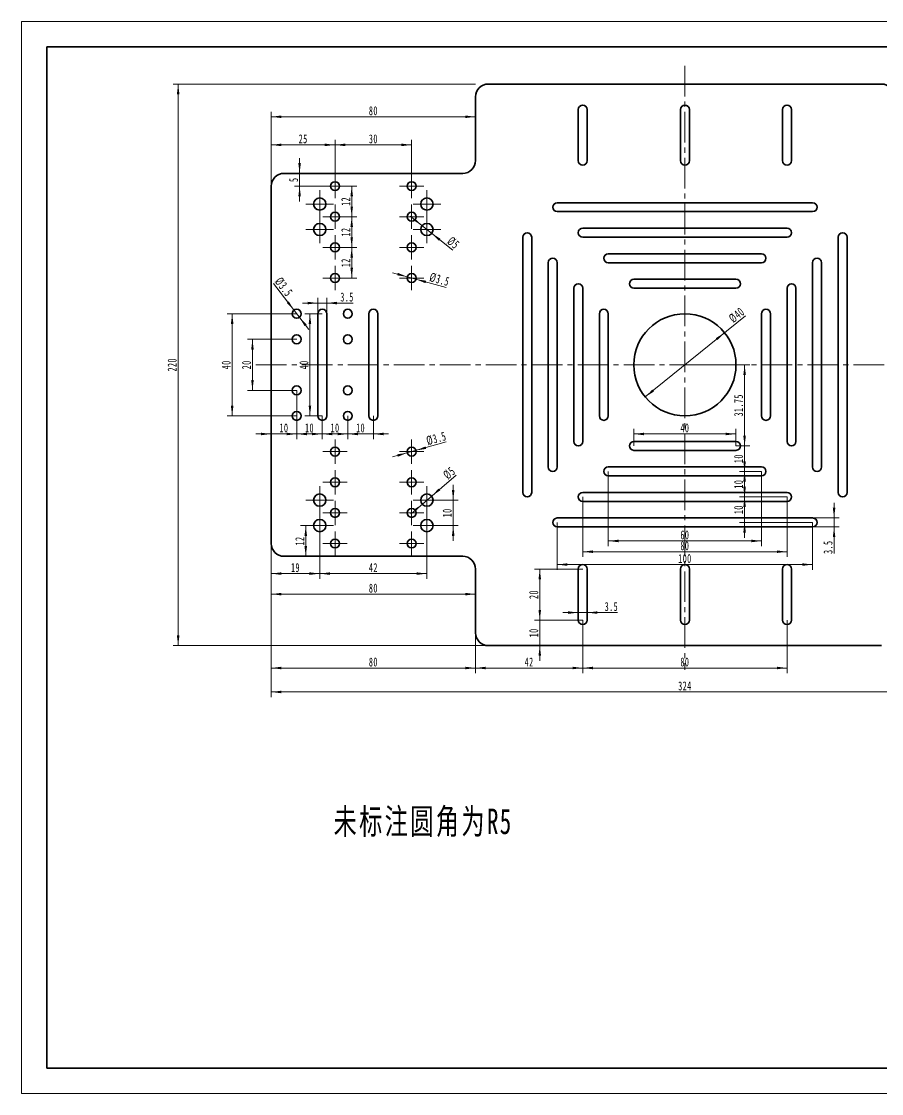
# Model space of a CAD drawing. Header units: millimetres. Extents: x -297 to 297, y -210 to 210.
# Drawn here: x -297 to 39.8, y -210 to 210 of the extents above; entities that cross this region are included whole.
import ezdxf

# ---------------------------------------------------------------- set-up
doc = ezdxf.new("R2010")
doc.units = ezdxf.units.MM
doc.linetypes.add('点画线', pattern=[18, 12, -2, 2, -2])
doc.layers.get('0').update_dxf_attribs({"lineweight": 35})
for name, color, linetype, lineweight in [('中心线层', 1, '点画线', 18), ('尺寸线层', 3, 'Continuous', 18), ('粗实线层', 7, 'Continuous', 35), ('细实线层', 7, 'Continuous', 18)]:
    doc.layers.add(name, color=color, linetype=linetype, lineweight=lineweight)
doc.styles.add('标准', font='', dxfattribs={"width": 0.667})
doc.styles.get('标准').set_extended_font_data('宋体')
doc.dimstyles.new('标准', dxfattribs={"dimtxt": 3.5, "dimasz": 4, "dimexe": 2, "dimexo": 0, "dimtad": 1, "dimdsep": 46, "dimtxsty": '标准', "dimblk": '_CAXARROW', "dimcen": 0, "dimdle": 6, "dimazin": 2, "dimtfac": 0.707107, "dimtdec": 3, "dimtmove": 2, "dimatfit": 3, "dimfxl": 0, "dimfrac": 2, "dimtolj": 1, "dimtzin": 0, "dimarcsym": 0})

# ---------------------------------------------------------------- blocks, each defined once
blk = doc.blocks.new('$CAXA_FRAME_13B17AC1$')
at = {"layer": '粗实线层'}
for p, q in [((-287, 200), (-287, -200)), ((287, 200), (-287, 200)), ((-287, -200), (287, -200))]:
    blk.add_line(p, q, dxfattribs=at)
at = {"layer": '细实线层'}
for p, q in [((297, 210), (-297, 210)), ((-297, 210), (-297, -210)), ((-297, -210), (297, -210))]:
    blk.add_line(p, q, dxfattribs=at)
blk = doc.blocks.new('*X4')
at = {"layer": '尺寸线层', "linetype": 'Continuous'}
for points in [[(-235.63, 185.48), (-235.13, 181.48), (-236.13, 181.48)], [(-235.63, -34.52), (-235.13, -30.52), (-236.13, -30.52)]]:
    blk.add_hatch(color=0, dxfattribs=at).paths.add_polyline_path(points, flags=0)
at = {"layer": '尺寸线层', "color": 0, "linetype": 'Continuous'}
for p, q in [((-119.21, 185.48), (-237.63, 185.48)), ((-235.63, 185.48), (-235.63, -34.52)), ((-114.21, -34.52), (-237.63, -34.52))]:
    blk.add_line(p, q, dxfattribs=at)
at = {"layer": '尺寸线层', "color": 0, "insert": (-237.98, 75.48), "char_height": 3.5, "width": 9.9502, "attachment_point": 5, "rotation": 90, "line_spacing_factor": 1.15057, "style": '标准'}
blk.add_mtext('\\T1.1;220', dxfattribs=at)
blk = doc.blocks.new('_CAXARROW')
blk.add_hatch(color=0).paths.add_polyline_path([(0, 0), (-1, 0.125), (-1, -0.125)], flags=0)
blk = doc.blocks.new('*X5')
at = {"layer": '尺寸线层', "linetype": 'Continuous'}
for points in [[(-199.21, -52.68), (-195.21, -52.18), (-195.21, -53.18)], [(124.79, -52.68), (120.79, -52.18), (120.79, -53.18)]]:
    blk.add_hatch(color=0, dxfattribs=at).paths.add_polyline_path(points, flags=0)
at = {"layer": '尺寸线层', "color": 0, "linetype": 'Continuous'}
for p, q in [((-199.21, 5.48), (-199.21, -54.68)), ((124.79, 3.38), (124.79, -54.68)), ((-199.21, -52.68), (124.79, -52.68))]:
    blk.add_line(p, q, dxfattribs=at)
at = {"layer": '尺寸线层', "color": 0, "insert": (-37.21, -50.33), "char_height": 3.5, "width": 10.002, "attachment_point": 5, "line_spacing_factor": 1.15057, "style": '标准'}
blk.add_mtext('\\T1.1;324', dxfattribs=at)
blk = doc.blocks.new('*X6')
at = {"layer": '尺寸线层', "linetype": 'Continuous'}
for points in [[(-199.21, 172.65), (-195.21, 173.15), (-195.21, 172.15)], [(-119.21, 172.65), (-123.21, 173.15), (-123.21, 172.15)]]:
    blk.add_hatch(color=0, dxfattribs=at).paths.add_polyline_path(points, flags=0)
at = {"layer": '尺寸线层', "color": 0, "linetype": 'Continuous'}
for p, q in [((-199.21, 145.48), (-199.21, 174.65)), ((-199.21, 172.65), (-119.21, 172.65)), ((-119.21, 172.48), (-119.21, 174.65))]:
    blk.add_line(p, q, dxfattribs=at)
at = {"layer": '尺寸线层', "color": 0, "insert": (-159.21, 175), "char_height": 3.5, "width": 7, "attachment_point": 5, "line_spacing_factor": 1.15057, "style": '标准'}
blk.add_mtext('\\T1.1;80', dxfattribs=at)
blk = doc.blocks.new('*X7')
at = {"layer": '尺寸线层', "linetype": 'Continuous'}
for points in [[(-199.21, -43.29), (-195.21, -42.79), (-195.21, -43.79)], [(-119.21, -43.29), (-123.21, -42.79), (-123.21, -43.79)]]:
    blk.add_hatch(color=0, dxfattribs=at).paths.add_polyline_path(points, flags=0)
at = {"layer": '尺寸线层', "color": 0, "linetype": 'Continuous'}
for p, q in [((-199.21, -21.52), (-199.21, -45.29)), ((-119.21, -34.52), (-119.21, -45.29)), ((-199.21, -43.29), (-119.21, -43.29))]:
    blk.add_line(p, q, dxfattribs=at)
at = {"layer": '尺寸线层', "color": 0, "insert": (-159.21, -40.95), "char_height": 3.5, "width": 7, "attachment_point": 5, "line_spacing_factor": 1.15057, "style": '标准'}
blk.add_mtext('\\T1.1;80', dxfattribs=at)
blk = doc.blocks.new('*X8')
at = {"layer": '尺寸线层', "linetype": 'Continuous'}
for points in [[(-199.21, -14.35), (-195.21, -13.85), (-195.21, -14.85)], [(-119.21, -14.35), (-123.21, -13.85), (-123.21, -14.85)]]:
    blk.add_hatch(color=0, dxfattribs=at).paths.add_polyline_path(points, flags=0)
at = {"layer": '尺寸线层', "color": 0, "linetype": 'Continuous'}
for p, q in [((-199.21, 5.48), (-199.21, -16.35)), ((-119.21, -21.52), (-119.21, -12.35)), ((-199.21, -14.35), (-119.21, -14.35))]:
    blk.add_line(p, q, dxfattribs=at)
at = {"layer": '尺寸线层', "color": 0, "insert": (-159.21, -12.01), "char_height": 3.5, "width": 7, "attachment_point": 5, "line_spacing_factor": 1.15057, "style": '标准'}
blk.add_mtext('\\T1.1;80', dxfattribs=at)
blk = doc.blocks.new('*X10')
at = {"layer": '尺寸线层', "linetype": 'Continuous'}
for points in [[(-185.68, 12.48), (-186.18, 8.48), (-185.18, 8.48)], [(-185.68, 0.48), (-186.18, 4.48), (-185.18, 4.48)]]:
    blk.add_hatch(color=0, dxfattribs=at).paths.add_polyline_path(points, flags=0)
at = {"layer": '尺寸线层', "color": 0, "linetype": 'Continuous'}
for p, q in [((-180.21, 12.48), (-187.68, 12.48)), ((-185.68, 0.48), (-185.68, 12.48)), ((-194.21, 0.48), (-183.68, 0.48))]:
    blk.add_line(p, q, dxfattribs=at)
at = {"layer": '尺寸线层', "color": 0, "insert": (-188.03, 6.48), "char_height": 3.5, "width": 7, "attachment_point": 5, "rotation": 90, "line_spacing_factor": 1.15057, "style": '标准'}
blk.add_mtext('\\T1.1;12', dxfattribs=at)
blk = doc.blocks.new('*X11')
at = {"layer": '尺寸线层', "linetype": 'Continuous'}
for points in [[(-199.21, -6.31), (-195.21, -5.81), (-195.21, -6.81)], [(-180.21, -6.31), (-184.21, -5.81), (-184.21, -6.81)]]:
    blk.add_hatch(color=0, dxfattribs=at).paths.add_polyline_path(points, flags=0)
at = {"layer": '尺寸线层', "color": 0, "linetype": 'Continuous'}
for p, q in [((-180.21, 12.48), (-180.21, -8.31)), ((-199.21, 5.48), (-199.21, -8.31)), ((-199.21, -6.31), (-180.21, -6.31))]:
    blk.add_line(p, q, dxfattribs=at)
at = {"layer": '尺寸线层', "color": 0, "insert": (-189.71, -3.97), "char_height": 3.5, "width": 7, "attachment_point": 5, "line_spacing_factor": 1.15057, "style": '标准'}
blk.add_mtext('\\T1.1;19', dxfattribs=at)
blk = doc.blocks.new('*X12')
at = {"layer": '尺寸线层', "linetype": 'Continuous'}
for points in [[(-127.94, 22.48), (-127.44, 26.48), (-128.44, 26.48)], [(-127.94, 12.48), (-127.44, 8.48), (-128.44, 8.48)]]:
    blk.add_hatch(color=0, dxfattribs=at).paths.add_polyline_path(points, flags=0)
at = {"layer": '尺寸线层', "color": 0, "linetype": 'Continuous'}
for p, q in [((-127.94, 28.48), (-127.94, 6.48)), ((-138.21, 22.48), (-125.94, 22.48)), ((-138.21, 12.48), (-125.94, 12.48))]:
    blk.add_line(p, q, dxfattribs=at)
at = {"layer": '尺寸线层', "color": 0, "insert": (-130.28, 17.48), "char_height": 3.5, "width": 7, "attachment_point": 5, "rotation": 90, "line_spacing_factor": 1.15057, "style": '标准'}
blk.add_mtext('\\T1.1;10', dxfattribs=at)
blk = doc.blocks.new('*X13')
at = {"layer": '尺寸线层', "linetype": 'Continuous'}
for points in [[(-180.21, -6.31), (-176.21, -5.81), (-176.21, -6.81)], [(-138.21, -6.31), (-142.21, -5.81), (-142.21, -6.81)]]:
    blk.add_hatch(color=0, dxfattribs=at).paths.add_polyline_path(points, flags=0)
at = {"layer": '尺寸线层', "color": 0, "linetype": 'Continuous'}
for p, q in [((-180.21, 12.48), (-180.21, -8.31)), ((-138.21, 12.48), (-138.21, -8.31)), ((-180.21, -6.31), (-138.21, -6.31))]:
    blk.add_line(p, q, dxfattribs=at)
at = {"layer": '尺寸线层', "color": 0, "insert": (-159.21, -3.97), "char_height": 3.5, "width": 7, "attachment_point": 5, "line_spacing_factor": 1.15057, "style": '标准'}
blk.add_mtext('\\T1.1;42', dxfattribs=at)
blk = doc.blocks.new('*X14')
at = {"layer": '尺寸线层', "linetype": 'Continuous'}
for points in [[(-136.39, 24.04), (-133.02, 26.26), (-133.67, 27.02)], [(-140.03, 20.92), (-142.75, 17.94), (-143.4, 18.7)]]:
    blk.add_hatch(color=0, dxfattribs=at).paths.add_polyline_path(points, flags=0)
at = {"layer": '尺寸线层', "color": 0, "linetype": 'Continuous'}
blk.add_line((-126.73, 32.3), (-144.59, 17.02), dxfattribs=at)
at = {"layer": '尺寸线层', "color": 0, "insert": (-129.48, 33.07), "char_height": 3.5, "width": 7, "attachment_point": 5, "rotation": 40.5352, "line_spacing_factor": 1.15057, "style": '标准'}
blk.add_mtext('\\T1.1;%%C5', dxfattribs=at)
blk = doc.blocks.new('*X15')
at = {"layer": '尺寸线层', "linetype": 'Continuous'}
for points in [[(-140.08, 129.98), (-143.52, 132.09), (-142.89, 132.87)], [(-136.34, 126.98), (-133.53, 124.09), (-132.9, 124.87)]]:
    blk.add_hatch(color=0, dxfattribs=at).paths.add_polyline_path(points, flags=0)
at = {"layer": '尺寸线层', "color": 0, "linetype": 'Continuous'}
blk.add_line((-128.13, 120.41), (-144.77, 133.73), dxfattribs=at)
at = {"layer": '尺寸线层', "color": 0, "insert": (-127.89, 123.26), "char_height": 3.5, "width": 7, "attachment_point": 5, "rotation": 321.3211, "line_spacing_factor": 1.15057, "style": '标准'}
blk.add_mtext('\\T1.1;%%C5', dxfattribs=at)
blk = doc.blocks.new('*X18')
at = {"layer": '尺寸线层', "linetype": 'Continuous'}
for points in [[(-142.52, 41.95), (-138.54, 42.54), (-138.8, 43.5)], [(-145.9, 41.01), (-149.62, 39.46), (-149.88, 40.42)]]:
    blk.add_hatch(color=0, dxfattribs=at).paths.add_polyline_path(points, flags=0)
at = {"layer": '尺寸线层', "color": 0, "linetype": 'Continuous'}
blk.add_line((-130.65, 45.25), (-151.68, 39.41), dxfattribs=at)
at = {"layer": '尺寸线层', "color": 0, "insert": (-134.57, 46.62), "char_height": 3.5, "width": 13.6542, "attachment_point": 5, "rotation": 15.5112, "line_spacing_factor": 1.15057, "style": '标准'}
blk.add_mtext('\\T1.1;%%C3.5', dxfattribs=at)
blk = doc.blocks.new('*X19')
at = {"layer": '尺寸线层', "linetype": 'Continuous'}
for points in [[(-145.9, 109.95), (-149.88, 110.54), (-149.62, 111.5)], [(-142.52, 109.01), (-138.8, 107.46), (-138.54, 108.42)]]:
    blk.add_hatch(color=0, dxfattribs=at).paths.add_polyline_path(points, flags=0)
at = {"layer": '尺寸线层', "color": 0, "linetype": 'Continuous'}
blk.add_line((-130.65, 105.72), (-151.68, 111.55), dxfattribs=at)
at = {"layer": '尺寸线层', "color": 0, "insert": (-133.3, 108.92), "char_height": 3.5, "width": 13.6542, "attachment_point": 5, "rotation": 344.4888, "line_spacing_factor": 1.15057, "style": '标准'}
blk.add_mtext('\\T1.1;%%C3.5', dxfattribs=at)
blk = doc.blocks.new('*X22')
at = {"layer": '尺寸线层', "linetype": 'Continuous'}
for points in [[(-188.09, 150.48), (-188.59, 154.48), (-187.59, 154.48)], [(-188.09, 145.48), (-188.59, 141.48), (-187.59, 141.48)]]:
    blk.add_hatch(color=0, dxfattribs=at).paths.add_polyline_path(points, flags=0)
at = {"layer": '尺寸线层', "color": 0, "linetype": 'Continuous'}
for p, q in [((-188.09, 139.48), (-188.09, 156.48)), ((-194.21, 150.48), (-186.09, 150.48)), ((-174.21, 145.48), (-190.09, 145.48))]:
    blk.add_line(p, q, dxfattribs=at)
at = {"layer": '尺寸线层', "color": 0, "insert": (-190.42, 147.98), "char_height": 3.5, "width": 7, "attachment_point": 5, "rotation": 90, "line_spacing_factor": 1.15057, "style": '标准'}
blk.add_mtext('\\T1.1;5', dxfattribs=at)
blk = doc.blocks.new('*X23')
at = {"layer": '尺寸线层', "linetype": 'Continuous'}
for points in [[(-174.21, 161.64), (-170.21, 162.14), (-170.21, 161.14)], [(-144.21, 161.64), (-148.21, 162.14), (-148.21, 161.14)]]:
    blk.add_hatch(color=0, dxfattribs=at).paths.add_polyline_path(points, flags=0)
at = {"layer": '尺寸线层', "color": 0, "linetype": 'Continuous'}
for p, q in [((-174.21, 145.48), (-174.21, 163.64)), ((-174.21, 161.64), (-144.21, 161.64)), ((-144.21, 145.48), (-144.21, 163.64))]:
    blk.add_line(p, q, dxfattribs=at)
at = {"layer": '尺寸线层', "color": 0, "insert": (-159.21, 163.98), "char_height": 3.5, "width": 7, "attachment_point": 5, "line_spacing_factor": 1.15057, "style": '标准'}
blk.add_mtext('\\T1.1;30', dxfattribs=at)
blk = doc.blocks.new('*X24')
at = {"layer": '尺寸线层', "linetype": 'Continuous'}
for points in [[(-167.68, 145.48), (-167.18, 141.48), (-168.18, 141.48)], [(-167.68, 133.48), (-167.18, 137.48), (-168.18, 137.48)]]:
    blk.add_hatch(color=0, dxfattribs=at).paths.add_polyline_path(points, flags=0)
at = {"layer": '尺寸线层', "color": 0, "linetype": 'Continuous'}
for p, q in [((-174.21, 145.48), (-165.68, 145.48)), ((-167.68, 145.48), (-167.68, 133.48)), ((-174.21, 133.48), (-165.68, 133.48))]:
    blk.add_line(p, q, dxfattribs=at)
at = {"layer": '尺寸线层', "color": 0, "insert": (-170.02, 139.48), "char_height": 3.5, "width": 7, "attachment_point": 5, "rotation": 90, "line_spacing_factor": 1.15057, "style": '标准'}
blk.add_mtext('\\T1.1;12', dxfattribs=at)
blk = doc.blocks.new('*X25')
at = {"layer": '尺寸线层', "linetype": 'Continuous'}
for points in [[(-167.68, 133.48), (-167.18, 129.48), (-168.18, 129.48)], [(-167.68, 121.48), (-167.18, 125.48), (-168.18, 125.48)]]:
    blk.add_hatch(color=0, dxfattribs=at).paths.add_polyline_path(points, flags=0)
at = {"layer": '尺寸线层', "color": 0, "linetype": 'Continuous'}
for p, q in [((-174.21, 133.48), (-165.68, 133.48)), ((-167.68, 133.48), (-167.68, 121.48)), ((-174.21, 121.48), (-165.68, 121.48))]:
    blk.add_line(p, q, dxfattribs=at)
at = {"layer": '尺寸线层', "color": 0, "insert": (-170.02, 127.48), "char_height": 3.5, "width": 7, "attachment_point": 5, "rotation": 90, "line_spacing_factor": 1.15057, "style": '标准'}
blk.add_mtext('\\T1.1;12', dxfattribs=at)
blk = doc.blocks.new('*X26')
at = {"layer": '尺寸线层', "linetype": 'Continuous'}
for points in [[(-167.68, 121.48), (-167.18, 117.48), (-168.18, 117.48)], [(-167.68, 109.48), (-167.18, 113.48), (-168.18, 113.48)]]:
    blk.add_hatch(color=0, dxfattribs=at).paths.add_polyline_path(points, flags=0)
at = {"layer": '尺寸线层', "color": 0, "linetype": 'Continuous'}
for p, q in [((-174.21, 121.48), (-165.68, 121.48)), ((-167.68, 121.48), (-167.68, 109.48)), ((-174.21, 109.48), (-165.68, 109.48))]:
    blk.add_line(p, q, dxfattribs=at)
at = {"layer": '尺寸线层', "color": 0, "insert": (-170.02, 115.48), "char_height": 3.5, "width": 7, "attachment_point": 5, "rotation": 90, "line_spacing_factor": 1.15057, "style": '标准'}
blk.add_mtext('\\T1.1;12', dxfattribs=at)
blk = doc.blocks.new('*X27')
at = {"layer": '尺寸线层', "linetype": 'Continuous'}
for points in [[(-199.21, 161.64), (-195.21, 162.14), (-195.21, 161.14)], [(-174.21, 161.64), (-178.21, 162.14), (-178.21, 161.14)]]:
    blk.add_hatch(color=0, dxfattribs=at).paths.add_polyline_path(points, flags=0)
at = {"layer": '尺寸线层', "color": 0, "linetype": 'Continuous'}
for p, q in [((-199.21, 145.48), (-199.21, 163.64)), ((-199.21, 161.64), (-174.21, 161.64)), ((-174.21, 145.48), (-174.21, 163.64))]:
    blk.add_line(p, q, dxfattribs=at)
at = {"layer": '尺寸线层', "color": 0, "insert": (-186.71, 163.98), "char_height": 3.5, "width": 7, "attachment_point": 5, "line_spacing_factor": 1.15057, "style": '标准'}
blk.add_mtext('\\T1.1;25', dxfattribs=at)
blk = doc.blocks.new('*X28')
at = {"layer": '尺寸线层', "linetype": 'Continuous'}
for points in [[(-199.21, 48.39), (-203.21, 48.89), (-203.21, 47.89)], [(-189.21, 48.39), (-185.21, 48.89), (-185.21, 47.89)]]:
    blk.add_hatch(color=0, dxfattribs=at).paths.add_polyline_path(points, flags=0)
at = {"layer": '尺寸线层', "color": 0, "linetype": 'Continuous'}
for p, q in [((-199.21, 75.48), (-199.21, 46.39)), ((-189.21, 65.48), (-189.21, 46.39)), ((-205.21, 48.39), (-183.21, 48.39))]:
    blk.add_line(p, q, dxfattribs=at)
at = {"layer": '尺寸线层', "color": 0, "insert": (-194.21, 50.74), "char_height": 3.5, "width": 7, "attachment_point": 5, "line_spacing_factor": 1.15057, "style": '标准'}
blk.add_mtext('\\T1.1;10', dxfattribs=at)
blk = doc.blocks.new('*X29')
at = {"layer": '尺寸线层', "linetype": 'Continuous'}
for points in [[(-206.54, 85.48), (-206.04, 81.48), (-207.04, 81.48)], [(-206.54, 65.48), (-206.04, 69.48), (-207.04, 69.48)]]:
    blk.add_hatch(color=0, dxfattribs=at).paths.add_polyline_path(points, flags=0)
at = {"layer": '尺寸线层', "color": 0, "linetype": 'Continuous'}
for p, q in [((-189.21, 85.48), (-208.54, 85.48)), ((-206.54, 85.48), (-206.54, 65.48)), ((-189.21, 65.48), (-208.54, 65.48))]:
    blk.add_line(p, q, dxfattribs=at)
at = {"layer": '尺寸线层', "color": 0, "insert": (-208.88, 75.48), "char_height": 3.5, "width": 7, "attachment_point": 5, "rotation": 90, "line_spacing_factor": 1.15057, "style": '标准'}
blk.add_mtext('\\T1.1;20', dxfattribs=at)
blk = doc.blocks.new('*X30')
at = {"layer": '尺寸线层', "linetype": 'Continuous'}
for points in [[(-214.49, 95.48), (-213.99, 91.48), (-214.99, 91.48)], [(-214.49, 55.48), (-213.99, 59.48), (-214.99, 59.48)]]:
    blk.add_hatch(color=0, dxfattribs=at).paths.add_polyline_path(points, flags=0)
at = {"layer": '尺寸线层', "color": 0, "linetype": 'Continuous'}
for p, q in [((-189.21, 95.48), (-216.49, 95.48)), ((-214.49, 95.48), (-214.49, 55.48)), ((-189.21, 55.48), (-216.49, 55.48))]:
    blk.add_line(p, q, dxfattribs=at)
at = {"layer": '尺寸线层', "color": 0, "insert": (-216.84, 75.48), "char_height": 3.5, "width": 7, "attachment_point": 5, "rotation": 90, "line_spacing_factor": 1.15057, "style": '标准'}
blk.add_mtext('\\T1.1;40', dxfattribs=at)
blk = doc.blocks.new('*X31')
at = {"layer": '尺寸线层', "linetype": 'Continuous'}
for points in [[(-184.04, 95.48), (-183.54, 91.48), (-184.54, 91.48)], [(-184.04, 55.48), (-183.54, 59.48), (-184.54, 59.48)]]:
    blk.add_hatch(color=0, dxfattribs=at).paths.add_polyline_path(points, flags=0)
at = {"layer": '尺寸线层', "color": 0, "linetype": 'Continuous'}
for p, q in [((-179.21, 95.48), (-186.04, 95.48)), ((-184.04, 95.48), (-184.04, 55.48)), ((-179.21, 55.48), (-186.04, 55.48))]:
    blk.add_line(p, q, dxfattribs=at)
at = {"layer": '尺寸线层', "color": 0, "insert": (-186.39, 75.48), "char_height": 3.5, "width": 7, "attachment_point": 5, "rotation": 90, "line_spacing_factor": 1.15057, "style": '标准'}
blk.add_mtext('\\T1.1;40', dxfattribs=at)
blk = doc.blocks.new('*X32')
at = {"layer": '尺寸线层', "linetype": 'Continuous'}
for points in [[(-190.27, 96.87), (-192.31, 100.35), (-193.1, 99.74)], [(-188.15, 94.09), (-185.32, 91.22), (-186.11, 90.61)]]:
    blk.add_hatch(color=0, dxfattribs=at).paths.add_polyline_path(points, flags=0)
at = {"layer": '尺寸线层', "color": 0, "linetype": 'Continuous'}
blk.add_line((-198.25, 107.28), (-184.5, 89.33), dxfattribs=at)
at = {"layer": '尺寸线层', "color": 0, "insert": (-194.29, 106.02), "char_height": 3.5, "width": 13.6542, "attachment_point": 5, "rotation": 307.4608, "line_spacing_factor": 1.15057, "style": '标准'}
blk.add_mtext('\\T1.1;%%C3.5', dxfattribs=at)
blk = doc.blocks.new('*X33')
at = {"layer": '尺寸线层', "linetype": 'Continuous'}
for points in [[(-180.96, 99.67), (-184.96, 100.17), (-184.96, 99.17)], [(-177.46, 99.67), (-173.46, 100.17), (-173.46, 99.17)]]:
    blk.add_hatch(color=0, dxfattribs=at).paths.add_polyline_path(points, flags=0)
at = {"layer": '尺寸线层', "color": 0, "linetype": 'Continuous'}
for p, q in [((-180.96, 95.48), (-180.96, 101.67)), ((-177.46, 95.48), (-177.46, 101.67)), ((-186.96, 99.67), (-167.05, 99.67))]:
    blk.add_line(p, q, dxfattribs=at)
at = {"layer": '尺寸线层', "color": 0, "insert": (-169.51, 102.01), "char_height": 3.5, "width": 9.8205, "attachment_point": 5, "line_spacing_factor": 1.15057, "style": '标准'}
blk.add_mtext('\\T1.1;3.5', dxfattribs=at)
blk = doc.blocks.new('*X34')
at = {"layer": '尺寸线层', "linetype": 'Continuous'}
for points in [[(-189.21, 48.39), (-193.21, 48.89), (-193.21, 47.89)], [(-179.21, 48.39), (-175.21, 48.89), (-175.21, 47.89)]]:
    blk.add_hatch(color=0, dxfattribs=at).paths.add_polyline_path(points, flags=0)
at = {"layer": '尺寸线层', "color": 0, "linetype": 'Continuous'}
for p, q in [((-189.21, 55.48), (-189.21, 46.39)), ((-179.21, 55.48), (-179.21, 46.39)), ((-195.21, 48.39), (-173.21, 48.39))]:
    blk.add_line(p, q, dxfattribs=at)
at = {"layer": '尺寸线层', "color": 0, "insert": (-184.21, 50.74), "char_height": 3.5, "width": 7, "attachment_point": 5, "line_spacing_factor": 1.15057, "style": '标准'}
blk.add_mtext('\\T1.1;10', dxfattribs=at)
blk = doc.blocks.new('*X35')
at = {"layer": '尺寸线层', "linetype": 'Continuous'}
for points in [[(-179.21, 48.39), (-183.21, 48.89), (-183.21, 47.89)], [(-169.21, 48.39), (-165.21, 48.89), (-165.21, 47.89)]]:
    blk.add_hatch(color=0, dxfattribs=at).paths.add_polyline_path(points, flags=0)
at = {"layer": '尺寸线层', "color": 0, "linetype": 'Continuous'}
for p, q in [((-179.21, 55.48), (-179.21, 46.39)), ((-169.21, 55.48), (-169.21, 46.39)), ((-185.21, 48.39), (-163.21, 48.39))]:
    blk.add_line(p, q, dxfattribs=at)
at = {"layer": '尺寸线层', "color": 0, "insert": (-174.21, 50.74), "char_height": 3.5, "width": 7, "attachment_point": 5, "line_spacing_factor": 1.15057, "style": '标准'}
blk.add_mtext('\\T1.1;10', dxfattribs=at)
blk = doc.blocks.new('*X36')
at = {"layer": '尺寸线层', "linetype": 'Continuous'}
for points in [[(-169.21, 48.39), (-173.21, 48.89), (-173.21, 47.89)], [(-159.21, 48.39), (-155.21, 48.89), (-155.21, 47.89)]]:
    blk.add_hatch(color=0, dxfattribs=at).paths.add_polyline_path(points, flags=0)
at = {"layer": '尺寸线层', "color": 0, "linetype": 'Continuous'}
for p, q in [((-169.21, 55.48), (-169.21, 46.39)), ((-159.21, 55.48), (-159.21, 46.39)), ((-175.21, 48.39), (-153.21, 48.39))]:
    blk.add_line(p, q, dxfattribs=at)
at = {"layer": '尺寸线层', "color": 0, "insert": (-164.21, 50.74), "char_height": 3.5, "width": 7, "attachment_point": 5, "line_spacing_factor": 1.15057, "style": '标准'}
blk.add_mtext('\\T1.1;10', dxfattribs=at)
blk = doc.blocks.new('*X37')
at = {"layer": '尺寸线层', "linetype": 'Continuous'}
for points in [[(-119.21, -43.29), (-115.21, -42.79), (-115.21, -43.79)], [(-77.21, -43.29), (-81.21, -42.79), (-81.21, -43.79)]]:
    blk.add_hatch(color=0, dxfattribs=at).paths.add_polyline_path(points, flags=0)
at = {"layer": '尺寸线层', "color": 0, "linetype": 'Continuous'}
for p, q in [((-77.21, -24.52), (-77.21, -45.29)), ((-119.21, -29.52), (-119.21, -45.29)), ((-119.21, -43.29), (-77.21, -43.29))]:
    blk.add_line(p, q, dxfattribs=at)
at = {"layer": '尺寸线层', "color": 0, "insert": (-98.21, -40.95), "char_height": 3.5, "width": 7, "attachment_point": 5, "line_spacing_factor": 1.15057, "style": '标准'}
blk.add_mtext('\\T1.1;42', dxfattribs=at)
blk = doc.blocks.new('*X38')
at = {"layer": '尺寸线层', "linetype": 'Continuous'}
for points in [[(-77.21, -43.29), (-73.21, -42.79), (-73.21, -43.79)], [(2.79, -43.29), (-1.21, -42.79), (-1.21, -43.79)]]:
    blk.add_hatch(color=0, dxfattribs=at).paths.add_polyline_path(points, flags=0)
at = {"layer": '尺寸线层', "color": 0, "linetype": 'Continuous'}
for p, q in [((-77.21, -24.52), (-77.21, -45.29)), ((2.79, -24.52), (2.79, -45.29)), ((-77.21, -43.29), (2.79, -43.29))]:
    blk.add_line(p, q, dxfattribs=at)
at = {"layer": '尺寸线层', "color": 0, "insert": (-37.21, -40.95), "char_height": 3.5, "width": 7, "attachment_point": 5, "line_spacing_factor": 1.15057, "style": '标准'}
blk.add_mtext('\\T1.1;80', dxfattribs=at)
blk = doc.blocks.new('*X39')
at = {"layer": '尺寸线层', "linetype": 'Continuous'}
for points in [[(-21.67, 88.07), (-24.47, 85.17), (-25.1, 85.94)], [(-52.75, 62.89), (-49.32, 65.02), (-49.95, 65.79)]]:
    blk.add_hatch(color=0, dxfattribs=at).paths.add_polyline_path(points, flags=0)
at = {"layer": '尺寸线层', "color": 0, "linetype": 'Continuous'}
blk.add_line((-13.49, 94.71), (-52.75, 62.89), dxfattribs=at)
at = {"layer": '尺寸线层', "color": 0, "insert": (-16.94, 94.97), "char_height": 3.5, "width": 10.0799, "attachment_point": 5, "rotation": 39.0284, "line_spacing_factor": 1.15057, "style": '标准'}
blk.add_mtext('\\T1.1;%%C40', dxfattribs=at)
blk = doc.blocks.new('*X40')
at = {"layer": '尺寸线层', "linetype": 'Continuous'}
for points in [[(-13.84, 75.48), (-13.34, 71.48), (-14.34, 71.48)], [(-13.84, 43.73), (-13.34, 47.73), (-14.34, 47.73)]]:
    blk.add_hatch(color=0, dxfattribs=at).paths.add_polyline_path(points, flags=0)
at = {"layer": '尺寸线层', "color": 0, "linetype": 'Continuous'}
for p, q in [((-37.21, 75.48), (-11.84, 75.48)), ((-13.84, 75.48), (-13.84, 43.73)), ((-17.21, 43.73), (-11.84, 43.73))]:
    blk.add_line(p, q, dxfattribs=at)
at = {"layer": '尺寸线层', "color": 0, "insert": (-16.19, 59.61), "char_height": 3.5, "width": 17.1249, "attachment_point": 5, "rotation": 90, "line_spacing_factor": 1.15057, "style": '标准'}
blk.add_mtext('\\T1.1;31.75', dxfattribs=at)
blk = doc.blocks.new('*X41')
at = {"layer": '尺寸线层', "linetype": 'Continuous'}
for points in [[(-13.84, 43.73), (-13.34, 47.73), (-14.34, 47.73)], [(-13.84, 33.73), (-13.34, 29.73), (-14.34, 29.73)]]:
    blk.add_hatch(color=0, dxfattribs=at).paths.add_polyline_path(points, flags=0)
at = {"layer": '尺寸线层', "color": 0, "linetype": 'Continuous'}
for p, q in [((-13.84, 49.73), (-13.84, 27.73)), ((-17.21, 43.73), (-11.84, 43.73)), ((-7.21, 33.73), (-15.84, 33.73))]:
    blk.add_line(p, q, dxfattribs=at)
at = {"layer": '尺寸线层', "color": 0, "insert": (-16.19, 38.73), "char_height": 3.5, "width": 7, "attachment_point": 5, "rotation": 90, "line_spacing_factor": 1.15057, "style": '标准'}
blk.add_mtext('\\T1.1;10', dxfattribs=at)
blk = doc.blocks.new('*X42')
at = {"layer": '尺寸线层', "linetype": 'Continuous'}
for points in [[(-13.84, 33.73), (-13.34, 37.73), (-14.34, 37.73)], [(-13.84, 23.73), (-13.34, 19.73), (-14.34, 19.73)]]:
    blk.add_hatch(color=0, dxfattribs=at).paths.add_polyline_path(points, flags=0)
at = {"layer": '尺寸线层', "color": 0, "linetype": 'Continuous'}
for p, q in [((-13.84, 39.73), (-13.84, 17.73)), ((-7.21, 33.73), (-15.84, 33.73)), ((2.79, 23.73), (-15.84, 23.73))]:
    blk.add_line(p, q, dxfattribs=at)
at = {"layer": '尺寸线层', "color": 0, "insert": (-16.19, 28.73), "char_height": 3.5, "width": 7, "attachment_point": 5, "rotation": 90, "line_spacing_factor": 1.15057, "style": '标准'}
blk.add_mtext('\\T1.1;10', dxfattribs=at)
blk = doc.blocks.new('*X43')
at = {"layer": '尺寸线层', "linetype": 'Continuous'}
for points in [[(-13.84, 23.73), (-13.34, 27.73), (-14.34, 27.73)], [(-13.84, 13.73), (-13.34, 9.73), (-14.34, 9.73)]]:
    blk.add_hatch(color=0, dxfattribs=at).paths.add_polyline_path(points, flags=0)
at = {"layer": '尺寸线层', "color": 0, "linetype": 'Continuous'}
for p, q in [((-13.84, 29.73), (-13.84, 7.73)), ((2.79, 23.73), (-15.84, 23.73)), ((12.79, 13.73), (-15.84, 13.73))]:
    blk.add_line(p, q, dxfattribs=at)
at = {"layer": '尺寸线层', "color": 0, "insert": (-16.19, 18.73), "char_height": 3.5, "width": 7, "attachment_point": 5, "rotation": 90, "line_spacing_factor": 1.15057, "style": '标准'}
blk.add_mtext('\\T1.1;10', dxfattribs=at)
blk = doc.blocks.new('*X44')
at = {"layer": '尺寸线层', "linetype": 'Continuous'}
for points in [[(-87.21, -2.77), (-83.21, -2.27), (-83.21, -3.27)], [(12.79, -2.77), (8.79, -2.27), (8.79, -3.27)]]:
    blk.add_hatch(color=0, dxfattribs=at).paths.add_polyline_path(points, flags=0)
at = {"layer": '尺寸线层', "color": 0, "linetype": 'Continuous'}
for p, q in [((-87.21, 13.73), (-87.21, -4.77)), ((12.79, 13.73), (12.79, -4.77)), ((-87.21, -2.77), (12.79, -2.77))]:
    blk.add_line(p, q, dxfattribs=at)
at = {"layer": '尺寸线层', "color": 0, "insert": (-37.21, -0.42), "char_height": 3.5, "width": 9.5351, "attachment_point": 5, "line_spacing_factor": 1.15057, "style": '标准'}
blk.add_mtext('\\T1.1;100', dxfattribs=at)
blk = doc.blocks.new('*X45')
at = {"layer": '尺寸线层', "linetype": 'Continuous'}
for points in [[(-77.21, 2.27), (-73.21, 2.77), (-73.21, 1.77)], [(2.79, 2.27), (-1.21, 2.77), (-1.21, 1.77)]]:
    blk.add_hatch(color=0, dxfattribs=at).paths.add_polyline_path(points, flags=0)
at = {"layer": '尺寸线层', "color": 0, "linetype": 'Continuous'}
for p, q in [((-77.21, 23.73), (-77.21, 0.27)), ((2.79, 23.73), (2.79, 0.27)), ((-77.21, 2.27), (2.79, 2.27))]:
    blk.add_line(p, q, dxfattribs=at)
at = {"layer": '尺寸线层', "color": 0, "insert": (-37.21, 4.61), "char_height": 3.5, "width": 7, "attachment_point": 5, "line_spacing_factor": 1.15057, "style": '标准'}
blk.add_mtext('\\T1.1;80', dxfattribs=at)
blk = doc.blocks.new('*X46')
at = {"layer": '尺寸线层', "linetype": 'Continuous'}
for points in [[(-67.21, 6.48), (-63.21, 6.98), (-63.21, 5.98)], [(-7.21, 6.48), (-11.21, 6.98), (-11.21, 5.98)]]:
    blk.add_hatch(color=0, dxfattribs=at).paths.add_polyline_path(points, flags=0)
at = {"layer": '尺寸线层', "color": 0, "linetype": 'Continuous'}
for p, q in [((-67.21, 33.73), (-67.21, 4.48)), ((-7.21, 33.73), (-7.21, 4.48)), ((-67.21, 6.48), (-7.21, 6.48))]:
    blk.add_line(p, q, dxfattribs=at)
at = {"layer": '尺寸线层', "color": 0, "insert": (-37.21, 8.83), "char_height": 3.5, "width": 7, "attachment_point": 5, "line_spacing_factor": 1.15057, "style": '标准'}
blk.add_mtext('\\T1.1;60', dxfattribs=at)
blk = doc.blocks.new('*X47')
at = {"layer": '尺寸线层', "linetype": 'Continuous'}
for points in [[(-57.21, 48.39), (-53.21, 48.89), (-53.21, 47.89)], [(-17.21, 48.39), (-21.21, 48.89), (-21.21, 47.89)]]:
    blk.add_hatch(color=0, dxfattribs=at).paths.add_polyline_path(points, flags=0)
at = {"layer": '尺寸线层', "color": 0, "linetype": 'Continuous'}
for p, q in [((-57.21, 43.73), (-57.21, 50.39)), ((-57.21, 48.39), (-17.21, 48.39)), ((-17.21, 43.73), (-17.21, 50.39))]:
    blk.add_line(p, q, dxfattribs=at)
at = {"layer": '尺寸线层', "color": 0, "insert": (-37.21, 50.74), "char_height": 3.5, "width": 7, "attachment_point": 5, "line_spacing_factor": 1.15057, "style": '标准'}
blk.add_mtext('\\T1.1;40', dxfattribs=at)
blk = doc.blocks.new('*X48')
at = {"layer": '尺寸线层', "linetype": 'Continuous'}
for points in [[(21.2, 15.48), (21.7, 19.48), (20.7, 19.48)], [(21.2, 11.98), (21.7, 7.98), (20.7, 7.98)]]:
    blk.add_hatch(color=0, dxfattribs=at).paths.add_polyline_path(points, flags=0)
at = {"layer": '尺寸线层', "color": 0, "linetype": 'Continuous'}
for p, q in [((21.2, 21.48), (21.2, 1.57)), ((12.79, 15.48), (23.2, 15.48)), ((12.79, 11.98), (23.2, 11.98))]:
    blk.add_line(p, q, dxfattribs=at)
at = {"layer": '尺寸线层', "color": 0, "insert": (18.85, 4.03), "char_height": 3.5, "width": 9.8205, "attachment_point": 5, "rotation": 90, "line_spacing_factor": 1.15057, "style": '标准'}
blk.add_mtext('\\T1.1;3.5', dxfattribs=at)
blk = doc.blocks.new('*X49')
at = {"layer": '尺寸线层', "linetype": 'Continuous'}
for points in [[(-94.04, -4.52), (-93.54, -8.52), (-94.54, -8.52)], [(-94.04, -24.52), (-93.54, -20.52), (-94.54, -20.52)]]:
    blk.add_hatch(color=0, dxfattribs=at).paths.add_polyline_path(points, flags=0)
at = {"layer": '尺寸线层', "color": 0, "linetype": 'Continuous'}
for p, q in [((-77.21, -4.52), (-96.04, -4.52)), ((-94.04, -4.52), (-94.04, -24.52)), ((-77.21, -24.52), (-96.04, -24.52))]:
    blk.add_line(p, q, dxfattribs=at)
at = {"layer": '尺寸线层', "color": 0, "insert": (-96.39, -14.52), "char_height": 3.5, "width": 7, "attachment_point": 5, "rotation": 90, "line_spacing_factor": 1.15057, "style": '标准'}
blk.add_mtext('\\T1.1;20', dxfattribs=at)
blk = doc.blocks.new('*X50')
at = {"layer": '尺寸线层', "linetype": 'Continuous'}
for points in [[(-78.96, -21.58), (-82.96, -21.08), (-82.96, -22.08)], [(-75.46, -21.58), (-71.46, -21.08), (-71.46, -22.08)]]:
    blk.add_hatch(color=0, dxfattribs=at).paths.add_polyline_path(points, flags=0)
at = {"layer": '尺寸线层', "color": 0, "linetype": 'Continuous'}
for p, q in [((-78.96, -24.52), (-78.96, -19.58)), ((-75.46, -24.52), (-75.46, -19.58)), ((-84.96, -21.58), (-63.54, -21.58))]:
    blk.add_line(p, q, dxfattribs=at)
at = {"layer": '尺寸线层', "color": 0, "insert": (-66, -19.24), "char_height": 3.5, "width": 9.8205, "attachment_point": 5, "line_spacing_factor": 1.15057, "style": '标准'}
blk.add_mtext('\\T1.1;3.5', dxfattribs=at)
blk = doc.blocks.new('*X52')
at = {"layer": '尺寸线层', "linetype": 'Continuous'}
for points in [[(-94.04, -24.52), (-93.54, -20.52), (-94.54, -20.52)], [(-94.04, -34.52), (-93.54, -38.52), (-94.54, -38.52)]]:
    blk.add_hatch(color=0, dxfattribs=at).paths.add_polyline_path(points, flags=0)
at = {"layer": '尺寸线层', "color": 0, "linetype": 'Continuous'}
for p, q in [((-94.04, -18.52), (-94.04, -40.52)), ((-77.21, -24.52), (-96.04, -24.52)), ((-114.21, -34.52), (-92.04, -34.52))]:
    blk.add_line(p, q, dxfattribs=at)
at = {"layer": '尺寸线层', "color": 0, "insert": (-96.39, -29.52), "char_height": 3.5, "width": 7, "attachment_point": 5, "rotation": 90, "line_spacing_factor": 1.15057, "style": '标准'}
blk.add_mtext('\\T1.1;10', dxfattribs=at)

msp = doc.modelspace()

# ---------------------------------------------------------------- linework, layer by layer
at = {"layer": '中心线层'}
for p, q in [((-37.21, 192.573), (-37.21, -44.047)), ((-174.21, 150.231), (-174.21, 140.731)), ((-144.21, 150.231), (-144.21, 140.731)), ((-180.21, 133.081), (-180.21, 143.881)), ((-169.46, 145.481), (-178.96, 145.481)), ((-148.96, 145.481), (-139.46, 145.481)), ((-138.21, 133.081), (-138.21, 143.881)), ((-185.61, 138.481), (-174.81, 138.481)), ((-174.21, 138.231), (-174.21, 128.731)), ((-144.21, 138.231), (-144.21, 128.731)), ((-143.61, 138.481), (-132.81, 138.481)), ((-180.21, 123.081), (-180.21, 133.881)), ((-169.46, 133.481), (-178.96, 133.481)), ((-148.96, 133.481), (-139.46, 133.481)), ((-138.21, 123.081), (-138.21, 133.881)), ((-185.61, 128.481), (-174.81, 128.481)), ((-174.21, 126.231), (-174.21, 116.731)), ((-144.21, 126.231), (-144.21, 116.731)), ((-143.61, 128.481), (-132.81, 128.481)), ((-169.46, 121.481), (-178.96, 121.481)), ((-148.96, 121.481), (-139.46, 121.481)), ((-174.21, 114.231), (-174.21, 104.731)), ((-144.21, 114.231), (-144.21, 104.731)), ((-169.46, 109.481), (-178.96, 109.481)), ((-148.96, 109.481), (-139.46, 109.481)), ((130.821, 75.481), (-205.242, 75.481)), ((-174.21, 36.731), (-174.21, 46.231)), ((-144.21, 36.731), (-144.21, 46.231)), ((-169.46, 41.481), (-178.96, 41.481)), ((-148.96, 41.481), (-139.46, 41.481)), ((-174.21, 24.731), (-174.21, 34.231)), ((-144.21, 24.731), (-144.21, 34.231)), ((-169.46, 29.481), (-178.96, 29.481)), ((-148.96, 29.481), (-139.46, 29.481)), ((-180.21, 27.881), (-180.21, 17.081)), ((-138.21, 27.881), (-138.21, 17.081)), ((-185.61, 22.481), (-174.81, 22.481)), ((-174.21, 12.731), (-174.21, 22.231)), ((-144.21, 12.731), (-144.21, 22.231)), ((-143.61, 22.481), (-132.81, 22.481)), ((-180.21, 17.881), (-180.21, 7.081)), ((-169.46, 17.481), (-178.96, 17.481)), ((-148.96, 17.481), (-139.46, 17.481)), ((-138.21, 17.881), (-138.21, 7.081)), ((-185.61, 12.481), (-174.81, 12.481)), ((-174.21, 0.731), (-174.21, 10.231)), ((-144.21, 0.731), (-144.21, 10.231)), ((-143.61, 12.481), (-132.81, 12.481)), ((-169.46, 5.481), (-178.96, 5.481)), ((-148.96, 5.481), (-139.46, 5.481))]:
    msp.add_line(p, q, dxfattribs=at)
at = {"layer": '粗实线层'}
for p, q in [((-99.21, 185.481), (-114.21, 185.481)), ((39.79, 185.481), (-99.21, 185.481)), ((-119.21, 180.481), (-119.21, 155.481)), ((-78.96, 175.481), (-78.96, 155.481)), ((-75.46, 175.481), (-75.46, 155.481)), ((-38.96, 175.481), (-38.96, 155.481)), ((-35.46, 175.481), (-35.46, 155.481)), ((1.04, 175.481), (1.04, 155.481)), ((4.54, 175.481), (4.54, 155.481)), ((-124.21, 150.481), (-194.21, 150.481)), ((-199.21, 145.481), (-199.21, 76.981)), ((-87.21, 138.981), (-37.21, 138.981)), ((12.79, 138.981), (-37.21, 138.981)), ((-87.21, 135.481), (-37.21, 135.481)), ((12.79, 135.481), (-37.21, 135.481)), ((-77.21, 128.981), (-37.21, 128.981)), ((2.79, 128.981), (-37.21, 128.981)), ((-100.71, 125.481), (-100.71, 75.481)), ((-97.21, 125.481), (-97.21, 75.481)), ((-77.21, 125.481), (-37.21, 125.481)), ((2.79, 125.481), (-37.21, 125.481)), ((22.79, 125.481), (22.79, 75.481)), ((26.29, 125.481), (26.29, 75.481)), ((-67.21, 118.981), (-37.21, 118.981)), ((-7.21, 118.981), (-37.21, 118.981)), ((-90.71, 115.481), (-90.71, 75.481)), ((-87.21, 115.481), (-87.21, 75.481)), ((-67.21, 115.481), (-37.21, 115.481)), ((-7.21, 115.481), (-37.21, 115.481)), ((12.79, 115.481), (12.79, 75.481)), ((16.29, 115.481), (16.29, 75.481)), ((-80.71, 105.481), (-80.71, 75.481)), ((-77.21, 105.481), (-77.21, 75.481)), ((-57.21, 108.981), (-37.21, 108.981)), ((-57.21, 105.481), (-37.21, 105.481)), ((-17.21, 108.981), (-37.21, 108.981)), ((-17.21, 105.481), (-37.21, 105.481)), ((2.79, 105.481), (2.79, 75.481)), ((6.29, 105.481), (6.29, 75.481)), ((-180.96, 95.481), (-180.96, 55.481)), ((-177.46, 95.481), (-177.46, 55.481)), ((-160.96, 95.481), (-160.96, 55.481)), ((-157.46, 95.481), (-157.46, 55.481)), ((-70.71, 95.481), (-70.71, 75.481)), ((-67.21, 95.481), (-67.21, 75.481)), ((-7.21, 95.481), (-7.21, 75.481)), ((-3.71, 95.481), (-3.71, 75.481)), ((-199.21, 76.981), (-199.21, 5.481)), ((-100.71, 25.481), (-100.71, 75.481)), ((-97.21, 25.481), (-97.21, 75.481)), ((-90.71, 35.481), (-90.71, 75.481)), ((-87.21, 35.481), (-87.21, 75.481)), ((-80.71, 45.481), (-80.71, 75.481)), ((-77.21, 45.481), (-77.21, 75.481)), ((-70.71, 55.481), (-70.71, 75.481)), ((-67.21, 55.481), (-67.21, 75.481)), ((-7.21, 55.481), (-7.21, 75.481)), ((-3.71, 55.481), (-3.71, 75.481)), ((2.79, 45.481), (2.79, 75.481)), ((6.29, 45.481), (6.29, 75.481)), ((12.79, 35.481), (12.79, 75.481)), ((16.29, 35.481), (16.29, 75.481)), ((22.79, 25.481), (22.79, 75.481)), ((26.29, 25.481), (26.29, 75.481)), ((-57.21, 45.481), (-37.21, 45.481)), ((-17.21, 45.481), (-37.21, 45.481)), ((-57.21, 41.981), (-37.21, 41.981)), ((-17.21, 41.981), (-37.21, 41.981)), ((-67.21, 35.481), (-37.21, 35.481)), ((-7.21, 35.481), (-37.21, 35.481)), ((-67.21, 31.981), (-37.21, 31.981)), ((-7.21, 31.981), (-37.21, 31.981)), ((-77.21, 25.481), (-37.21, 25.481)), ((2.79, 25.481), (-37.21, 25.481)), ((-77.21, 21.981), (-37.21, 21.981)), ((2.79, 21.981), (-37.21, 21.981)), ((-87.21, 15.481), (-37.21, 15.481)), ((12.79, 15.481), (-37.21, 15.481)), ((-87.21, 11.981), (-37.21, 11.981)), ((12.79, 11.981), (-37.21, 11.981)), ((-124.21, 0.481), (-194.21, 0.481)), ((-119.21, -4.519), (-119.21, -29.519)), ((-78.96, -24.519), (-78.96, -4.519)), ((-75.46, -24.519), (-75.46, -4.519)), ((-38.96, -24.519), (-38.96, -4.519)), ((-35.46, -24.519), (-35.46, -4.519)), ((1.04, -24.519), (1.04, -4.519)), ((4.54, -24.519), (4.54, -4.519)), ((-114.21, -34.519), (-96.21, -34.519)), ((-96.21, -34.519), (39.79, -34.519))]:
    msp.add_line(p, q, dxfattribs=at)
for centre, radius in [((-174.21, 145.481), 1.75), ((-144.21, 145.481), 1.75), ((-180.21, 138.481), 2.4), ((-138.21, 138.481), 2.4), ((-174.21, 133.481), 1.75), ((-144.21, 133.481), 1.75), ((-180.21, 128.481), 2.4), ((-138.21, 128.481), 2.4), ((-174.21, 121.481), 1.75), ((-144.21, 121.481), 1.75), ((-174.21, 109.481), 1.75), ((-144.21, 109.481), 1.75), ((-189.21, 95.481), 1.75), ((-169.21, 95.481), 1.75), ((-37.21, 75.481), 20), ((-189.21, 85.481), 1.75), ((-169.21, 85.481), 1.75), ((-189.21, 65.481), 1.75), ((-169.21, 65.481), 1.75), ((-189.21, 55.481), 1.75), ((-169.21, 55.481), 1.75), ((-174.21, 41.481), 1.75), ((-144.21, 41.481), 1.75), ((-174.21, 29.481), 1.75), ((-144.21, 29.481), 1.75), ((-180.21, 22.481), 2.4), ((-138.21, 22.481), 2.4), ((-174.21, 17.481), 1.75), ((-144.21, 17.481), 1.75), ((-180.21, 12.481), 2.4), ((-138.21, 12.481), 2.4), ((-174.21, 5.481), 1.75), ((-144.21, 5.481), 1.75)]:
    msp.add_circle(centre, radius, dxfattribs=at)
for centre, radius, start, end in [((-114.21, 180.481), 5, 90, 180), ((39.79, 180.481), 5, 0, 90), ((-77.21, 175.481), 1.75, 0, 180), ((-37.21, 175.481), 1.75, 0, 180), ((2.79, 175.481), 1.75, 0, 180), ((-124.21, 155.481), 5, 270, 0), ((-77.21, 155.481), 1.75, 180, 0), ((-37.21, 155.481), 1.75, 180, 0), ((2.79, 155.481), 1.75, 180, 0), ((-194.21, 145.481), 5, 90, 180), ((-87.21, 137.231), 1.75, 90, 270), ((12.79, 137.231), 1.75, 270, 90), ((-98.96, 125.481), 1.75, 360, 180), ((-77.21, 127.231), 1.75, 90, 270), ((2.79, 127.231), 1.75, 270, 90), ((24.54, 125.481), 1.75, 0, 180), ((-67.21, 117.231), 1.75, 90, 270), ((-7.21, 117.231), 1.75, 270, 90), ((-88.96, 115.481), 1.75, 360, 180), ((14.54, 115.481), 1.75, 0, 180), ((-78.96, 105.481), 1.75, 0, 180), ((-57.21, 107.231), 1.75, 90, 270), ((-17.21, 107.231), 1.75, 270, 90), ((4.54, 105.481), 1.75, 360, 180), ((-179.21, 95.481), 1.75, 0, 180), ((-159.21, 95.481), 1.75, 0, 180), ((-68.96, 95.481), 1.75, 360, 180), ((-5.46, 95.481), 1.75, 0, 180), ((-179.21, 55.481), 1.75, 180, 360), ((-159.21, 55.481), 1.75, 180, 0), ((-68.96, 55.481), 1.75, 180, 360), ((-5.46, 55.481), 1.75, 180, 360), ((-78.96, 45.481), 1.75, 180, 0), ((-57.21, 43.731), 1.75, 90, 270), ((-17.21, 43.731), 1.75, 270, 90), ((4.54, 45.481), 1.75, 180, 0), ((-88.96, 35.481), 1.75, 180, 360), ((-67.21, 33.731), 1.75, 90, 270), ((-7.21, 33.731), 1.75, 270, 90), ((14.54, 35.481), 1.75, 180, 0), ((-98.96, 25.481), 1.75, 180, 360), ((-77.21, 23.731), 1.75, 90, 270), ((2.79, 23.731), 1.75, 270, 90), ((24.54, 25.481), 1.75, 180, 0), ((-87.21, 13.731), 1.75, 90, 270), ((12.79, 13.731), 1.75, 270, 90), ((-194.21, 5.481), 5, 180, 270), ((-124.21, -4.519), 5, 0, 90), ((-77.21, -4.519), 1.75, 0, 180), ((-37.21, -4.519), 1.75, 360, 180), ((2.79, -4.519), 1.75, 0, 180), ((-77.21, -24.519), 1.75, 180, 360), ((-37.21, -24.519), 1.75, 180, 0), ((2.79, -24.519), 1.75, 180, 0), ((-114.21, -29.519), 5, 180, 270)]:
    msp.add_arc(centre, radius, start, end, dxfattribs=at)

# ---------------------------------------------------------------- block references
msp.add_blockref('$CAXA_FRAME_13B17AC1$', (0, 0), dxfattribs=at)

# ---------------------------------------------------------------- texts
at = {"layer": '尺寸线层', "insert": (-174.789, -98.355), "char_height": 10, "width": 114.69467, "attachment_point": 1, "line_spacing_factor": 1.15057, "style": '标准'}
msp.add_mtext('\\T1.1;未标注圆角为R5', dxfattribs=at)

# ---------------------------------------------------------------- dimensions: what is measured, and where the dimension line sits
at = {"layer": '尺寸线层'}
for base, p1, p2, angle, picture, middle in [((-235.634, -34.519), (-119.21, 185.481), (-114.21, -34.519), 270, '*X4', (-237.98, 75.481)), ((-188.09, 150.481), (-174.21, 145.481), (-194.21, 150.481), 90, '*X22', (-190.417, 147.981)), ((-167.677, 133.481), (-174.21, 145.481), (-174.21, 133.481), 270, '*X24', (-170.023, 139.481)), ((-167.677, 121.481), (-174.21, 133.481), (-174.21, 121.481), 270, '*X25', (-170.023, 127.481)), ((-167.677, 109.481), (-174.21, 121.481), (-174.21, 109.481), 270, '*X26', (-170.023, 115.481)), ((-214.491, 55.481), (-189.21, 95.481), (-189.21, 55.481), 90, '*X30', (-216.836, 75.481)), ((-184.04, 55.481), (-179.21, 95.481), (-179.21, 55.481), 90, '*X31', (-186.386, 75.481)), ((-206.538, 65.481), (-189.21, 85.481), (-189.21, 65.481), 90, '*X29', (-208.884, 75.481)), ((-13.841, 43.731), (-37.21, 75.481), (-17.21, 43.731), 90, '*X40', (-16.186, 59.606)), ((-13.841, 33.731), (-17.21, 43.731), (-7.21, 33.731), 90, '*X41', (-16.186, 38.731)), ((-13.841, 23.731), (-7.21, 33.731), (2.79, 23.731), 90, '*X42', (-16.186, 28.731)), ((-13.841, 13.731), (2.79, 23.731), (12.79, 13.731), 90, '*X43', (-16.186, 18.731)), ((-127.937, 12.481), (-138.21, 22.481), (-138.21, 12.481), 270, '*X12', (-130.283, 17.481)), ((-185.679, 12.481), (-194.21, 0.481), (-180.21, 12.481), 90, '*X10', (-188.025, 6.481)), ((-94.04, -24.519), (-77.21, -4.519), (-77.21, -24.519), 90, '*X49', (-96.385, -14.519)), ((-94.04, -34.519), (-77.21, -24.519), (-114.21, -34.519), 90, '*X52', (-96.385, -29.519))]:
    dim = msp.add_linear_dim(base=base, p1=p1, p2=p2, angle=angle, dimstyle='标准', override={"dimsah": 1, "dimtfill": 1, "dimtzin": 0}, dxfattribs=at)
    dim.commit()
    dim.dimension.update_dxf_attribs({"geometry": picture, "text_midpoint": middle})
for base, p1, p2, picture, middle in [((-119.21, 172.654), (-199.21, 145.481), (-119.21, 172.481), '*X6', (-159.21, 175)), ((-174.21, 161.635), (-199.21, 145.481), (-174.21, 145.481), '*X27', (-186.71, 163.981)), ((-144.21, 161.635), (-174.21, 145.481), (-144.21, 145.481), '*X23', (-159.21, 163.981)), ((-189.21, 48.393), (-199.21, 75.481), (-189.21, 65.481), '*X28', (-194.21, 50.739)), ((-179.21, 48.393), (-189.21, 55.481), (-179.21, 55.481), '*X34', (-184.21, 50.739)), ((-169.21, 48.393), (-179.21, 55.481), (-169.21, 55.481), '*X35', (-174.21, 50.739)), ((-159.21, 48.393), (-169.21, 55.481), (-159.21, 55.481), '*X36', (-164.21, 50.739)), ((-17.21, 48.393), (-57.21, 43.731), (-17.21, 43.731), '*X47', (-37.21, 50.739)), ((-7.21, 6.481), (-67.21, 33.731), (-7.21, 33.731), '*X46', (-37.21, 8.827)), ((2.79, 2.268), (-77.21, 23.731), (2.79, 23.731), '*X45', (-37.21, 4.614)), ((12.79, -2.769), (-87.21, 13.731), (12.79, 13.731), '*X44', (-37.21, -0.423)), ((-180.21, -6.313), (-199.21, 5.481), (-180.21, 12.481), '*X11', (-189.71, -3.967)), ((-138.21, -6.313), (-180.21, 12.481), (-138.21, 12.481), '*X13', (-159.21, -3.967)), ((124.79, -52.678), (-199.21, 5.481), (124.79, 3.379), '*X5', (-37.21, -50.332)), ((-119.21, -14.354), (-199.21, 5.481), (-119.21, -21.519), '*X8', (-159.21, -12.008)), ((-119.21, -43.294), (-199.21, -21.519), (-119.21, -34.519), '*X7', (-159.21, -40.948)), ((-77.21, -43.294), (-119.21, -29.519), (-77.21, -24.519), '*X37', (-98.21, -40.948)), ((2.79, -43.294), (-77.21, -24.519), (2.79, -24.519), '*X38', (-37.21, -40.948))]:
    dim = msp.add_linear_dim(base=base, p1=p1, p2=p2, dimstyle='标准', override={"dimsah": 1, "dimtfill": 1, "dimtzin": 0}, dxfattribs=at)
    dim.commit()
    dim.dimension.update_dxf_attribs({"geometry": picture, "text_midpoint": middle})
for p1, p2, picture, middle in [((-140.084, 129.981), (-136.337, 126.981), '*X15', (-129.373, 121.406)), ((-140.035, 20.921), (-136.386, 24.041), '*X14', (-127.937, 31.266))]:
    dim = msp.add_diameter_dim_2p(p1=p1, p2=p2, text='%%C5', dimstyle='标准', override={"dimsah": 1, "dimtfac": 1, "dimtfill": 1, "dimtzin": 0}, dxfattribs=at)
    dim.commit()
    dim.dimension.update_dxf_attribs({"geometry": picture, "text_midpoint": middle, "dimtype": 163})
for p1, p2, picture, middle in [((-188.146, 94.092), (-190.275, 96.87), '*X32', (-196.178, 104.574)), ((-145.897, 109.949), (-142.524, 109.013), '*X19', (-133.935, 106.629)), ((-52.747, 62.887), (-21.674, 88.075), '*X39', (-15.444, 93.125)), ((-145.897, 41.013), (-142.524, 41.949), '*X18', (-133.935, 44.332))]:
    dim = msp.add_diameter_dim_2p(p1=p1, p2=p2, dimstyle='标准', override={"dimpost": '%%C<>', "dimsah": 1, "dimtfill": 1, "dimtzin": 0}, dxfattribs=at)
    dim.commit()
    dim.dimension.update_dxf_attribs({"geometry": picture, "text_midpoint": middle, "dimtype": 163})
for base, p1, p2, picture, middle in [((-177.46, 99.667), (-180.96, 95.481), (-177.46, 95.481), '*X33', (-169.505, 102.013)), ((-75.46, -21.582), (-78.96, -24.519), (-75.46, -24.519), '*X50', (-65.996, -19.236))]:
    dim = msp.add_linear_dim(base=base, p1=p1, p2=p2, dimstyle='标准', override={"dimsah": 1, "dimtfill": 1, "dimtzin": 0}, dxfattribs=at)
    dim.commit()
    dim.dimension.update_dxf_attribs({"geometry": picture, "text_midpoint": middle, "dimtype": 160})
dim = msp.add_linear_dim(base=(21.197, 11.981), p1=(12.79, 15.481), p2=(12.79, 11.981), angle=90, dimstyle='标准', override={"dimsah": 1, "dimtfill": 1, "dimtzin": 0}, dxfattribs=at)
dim.commit()
dim.dimension.update_dxf_attribs({"geometry": '*X48', "text_midpoint": (18.851, 4.026), "dimtype": 160})

doc.saveas('drawing.dxf')
